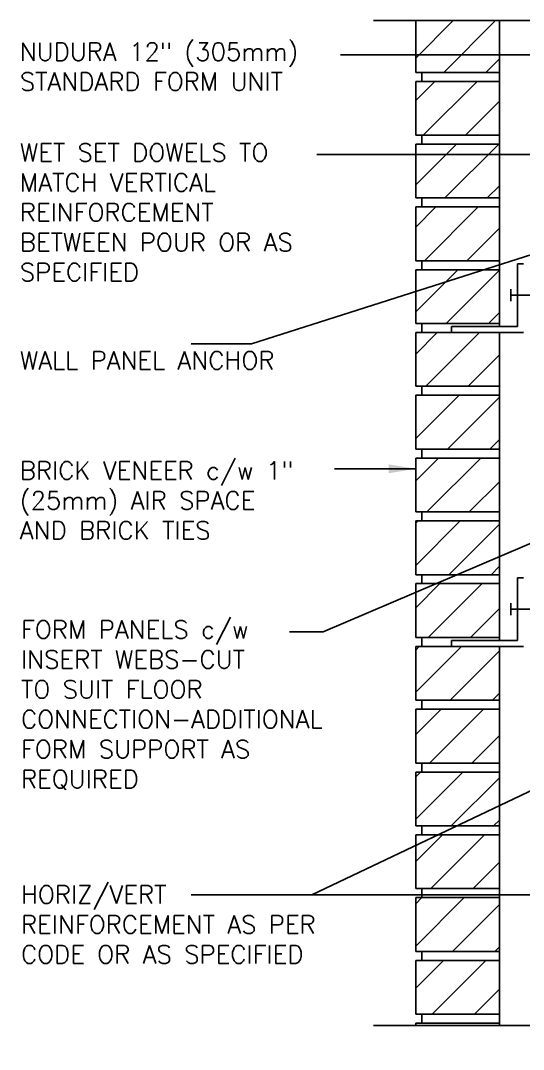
# Model space of a CAD drawing. Header units: inches. Extents: x 243.1 to 298, y 212 to 280.9.
# Drawn here: x 243.13 to 264.14, y 236.89 to 279.9 of the extents above; entities that cross this region are included whole.
import ezdxf

# ---------------------------------------------------------------- set-up
doc = ezdxf.new("R2010")
doc.units = ezdxf.units.IN
doc.header["$LTSCALE"] = 0.5
doc.header["$MEASUREMENT"] = 0
for name, color, linetype in [('HATCH', 12, 'Continuous'), ('line25', 2, 'Continuous'), ('LINE9', 9, 'Continuous'), ('TEXT', 4, 'Continuous')]:
    doc.layers.add(name, color=color, linetype=linetype)
doc.styles.add('DIM', font='romans.shx', dxfattribs={"width": 0.7})
doc.styles.add('ROMANS', font='romans.shx', dxfattribs={"height": 0.75})
doc.dimstyles.new('ext_12', dxfattribs={"dimscale": 12, "dimtxt": 0.09375, "dimasz": 0.09375, "dimexe": 0.09375, "dimexo": 0.0625, "dimgap": 0.0625, "dimtad": 1, "dimdec": 1, "dimzin": 3, "dimdsep": 46, "dimlunit": 4, "dimtxsty": 'DIM', "dimcen": 0.09, "dimdle": 0.09375, "dimclrt": 4, "dimadec": 0, "dimazin": 0, "dimtfac": 1, "dimtdec": 1, "dimtmove": 2, "dimatfit": 3, "dimfxl": 1, "dimfrac": 2, "dimtolj": 1, "dimtzin": 0, "dimarcsym": 0})

msp = doc.modelspace()

# ---------------------------------------------------------------- hatches: boundary and pattern name
at = {"layer": 'HATCH'}
h = msp.add_hatch(dxfattribs=at)
h.set_pattern_fill('ANSI31', color=256, scale=10, style=0)
h.set_pattern_definition([(45, (168.5862, 109.5032), (-0.8838835, 0.8838835), [])])
h.paths.add_polyline_path([(259.639, 277.739), (263.139, 277.739), (263.139, 279.904), (259.639, 279.904)])
h.paths.add_polyline_path([(263.139, 275.114), (263.139, 277.364), (259.639, 277.364), (259.639, 275.114)])
h.paths.add_polyline_path([(263.139, 274.739), (259.639, 274.739), (259.639, 272.489), (263.139, 272.489)])
h.paths.add_polyline_path([(263.139, 272.114), (259.639, 272.114), (259.639, 269.864), (263.139, 269.864)])
h.paths.add_polyline_path([(263.139, 269.489), (259.639, 269.489), (259.639, 267.239), (263.139, 267.239)])
h.paths.add_polyline_path([(263.139, 266.864), (261.139, 266.864), (259.639, 266.864), (259.639, 264.614), (263.139, 264.614)])
h.paths.add_polyline_path([(263.139, 261.989), (263.139, 264.239), (259.639, 264.239), (259.639, 261.989)])
h.paths.add_polyline_path([(259.639, 261.614), (259.639, 259.364), (263.139, 259.364), (263.139, 261.614)])
h.paths.add_polyline_path([(263.139, 256.739), (263.139, 258.989), (259.639, 258.989), (259.639, 256.739)])
h.paths.add_polyline_path([(263.139, 254.114), (263.139, 256.364), (259.639, 256.364), (259.639, 254.114)])
h.paths.add_polyline_path([(261.139, 253.739), (259.639, 253.739), (259.639, 251.489), (263.139, 251.489), (263.139, 253.739)])
h.paths.add_polyline_path([(263.139, 248.864), (263.139, 251.114), (259.639, 251.114), (259.639, 248.864)])
h.paths.add_polyline_path([(259.639, 248.489), (259.639, 246.239), (263.139, 246.239), (263.139, 248.489)])
h.paths.add_polyline_path([(259.639, 245.864), (259.639, 243.614), (263.139, 243.614), (263.139, 245.864)])
h.paths.add_polyline_path([(259.639, 243.239), (259.639, 240.989), (263.139, 240.989), (263.139, 243.239)])
h.paths.add_polyline_path([(259.639, 240.614), (259.639, 238.364), (263.139, 238.364), (263.139, 240.614)])

# ---------------------------------------------------------------- linework, layer by layer
at = {"layer": 'line25'}
for p, q in [((259.639, 277.739), (259.639, 279.904)), ((263.139, 267.114), (263.139, 279.904)), ((259.639, 277.739), (263.139, 277.739)), ((259.889, 277.364), (259.889, 277.739)), ((259.639, 277.364), (263.139, 277.364)), ((259.639, 275.114), (259.639, 277.364)), ((259.639, 275.114), (263.139, 275.114)), ((259.889, 274.739), (259.889, 275.114)), ((259.639, 274.739), (263.139, 274.739)), ((259.639, 272.489), (259.639, 274.739)), ((263.139, 267.114), (263.139, 273.989)), ((259.639, 272.489), (263.139, 272.489)), ((259.889, 272.114), (259.889, 272.489)), ((259.639, 269.864), (259.639, 272.114)), ((259.639, 272.114), (263.139, 272.114)), ((259.639, 269.864), (263.139, 269.864)), ((259.889, 269.489), (259.889, 269.864)), ((259.639, 269.489), (263.139, 269.489)), ((259.639, 267.239), (259.639, 269.489)), ((259.639, 267.239), (263.139, 267.239)), ((259.889, 266.864), (259.889, 267.239)), ((259.639, 264.614), (259.639, 266.864)), ((259.639, 266.864), (263.139, 266.864)), ((263.139, 253.989), (263.139, 266.864)), ((259.639, 264.614), (263.139, 264.614)), ((259.889, 264.239), (259.889, 264.614)), ((259.639, 261.989), (259.639, 264.239)), ((259.639, 264.239), (263.139, 264.239)), ((259.639, 261.989), (263.139, 261.989)), ((259.889, 261.614), (259.889, 261.989)), ((259.639, 259.364), (259.639, 261.614)), ((259.639, 261.614), (263.139, 261.614)), ((259.639, 259.364), (263.139, 259.364)), ((259.889, 258.989), (259.889, 259.364)), ((259.639, 258.989), (263.139, 258.989)), ((259.639, 256.739), (259.639, 258.989)), ((259.639, 256.739), (263.139, 256.739)), ((259.639, 256.364), (263.139, 256.364)), ((259.639, 254.114), (259.639, 256.364)), ((259.889, 256.364), (259.889, 256.739)), ((259.639, 254.114), (263.139, 254.114)), ((259.889, 253.739), (259.889, 254.114)), ((259.639, 253.739), (263.139, 253.739)), ((259.639, 251.489), (259.639, 253.739)), ((263.139, 248.489), (263.139, 253.739)), ((259.639, 251.489), (263.139, 251.489)), ((259.889, 251.114), (259.889, 251.489)), ((259.639, 248.864), (259.639, 251.114)), ((259.639, 251.114), (263.139, 251.114)), ((259.639, 248.864), (263.139, 248.864)), ((259.889, 248.489), (259.889, 248.864)), ((259.639, 248.489), (263.139, 248.489)), ((259.639, 246.239), (259.639, 248.489)), ((263.139, 237.904), (263.139, 248.489)), ((259.639, 246.239), (263.139, 246.239)), ((259.889, 245.864), (259.889, 246.239)), ((259.639, 245.864), (263.139, 245.864)), ((259.639, 243.614), (259.639, 245.864)), ((259.639, 243.614), (263.139, 243.614)), ((259.889, 243.239), (259.889, 243.614)), ((259.639, 243.239), (263.139, 243.239)), ((259.639, 240.989), (259.639, 243.239)), ((259.639, 240.989), (263.139, 240.989)), ((259.889, 240.614), (259.889, 240.989)), ((259.639, 240.614), (263.139, 240.614)), ((259.639, 238.364), (259.639, 240.614)), ((259.639, 238.364), (263.139, 238.364)), ((259.889, 237.989), (259.889, 238.364)), ((259.639, 237.904), (259.639, 237.989)), ((259.639, 237.989), (263.139, 237.989))]:
    msp.add_line(p, q, dxfattribs=at)
at = {"layer": 'LINE9'}
for p, q in [((257.879, 279.904), (269.754, 279.904)), ((263.889, 269.739), (263.889, 267.114)), ((263.889, 269.739), (264.139, 269.739)), ((263.617, 268.427), (263.617, 268.677)), ((263.617, 268.427), (265.617, 268.427)), ((263.617, 268.427), (263.617, 268.177)), ((263.889, 267.114), (261.139, 267.114)), ((261.139, 267.114), (261.139, 266.864)), ((261.139, 266.864), (264.139, 266.864)), ((263.889, 256.614), (263.889, 253.989)), ((263.889, 256.614), (264.139, 256.614)), ((263.617, 255.302), (263.617, 255.552)), ((263.617, 255.302), (263.617, 255.052)), ((263.617, 255.302), (265.617, 255.302)), ((263.889, 253.989), (261.139, 253.989)), ((261.139, 253.989), (261.139, 253.739)), ((261.139, 253.739), (264.139, 253.739))]:
    msp.add_line(p, q, dxfattribs=at)
msp.add_lwpolyline([(283.629, 237.892), (271.754, 237.892), (270.754, 236.892), (270.754, 238.892), (269.754, 237.892), (257.879, 237.892)], dxfattribs=at)

# ---------------------------------------------------------------- texts
at = {"layer": 'TEXT', "char_height": 0.75, "attachment_point": 4, "style": 'ROMANS'}
for s, insert, width in [('NUDURA 12" (305mm) STANDARD FORM UNIT', (243.101, 277.977), 13.80919), ('WET SET DOWELS TO MATCH VERTICAL REINFORCEMENT BETWEEN POUR OR AS SPECIFIED', (243.101, 271.887), 12.95276), ('WALL PANEL ANCHOR', (243.101, 265.697), 12.01477), ('BRICK VENEER c/w 1" (25mm) AIR SPACE AND BRICK TIES', (243.101, 259.843), 12.95276), ('FORM PANELS c/w INSERT WEBS-CUT TO SUIT FLOOR CONNECTION-ADDITIONAL FORM SUPPORT AS REQUIRED', (243.153, 251.285), 11.35866), ('HORIZ/VERT REINFORCEMENT AS PER CODE OR AS SPECIFIED', (243.153, 242.116), 13.96107)]:
    msp.add_mtext(s, dxfattribs=dict(at, insert=insert, width=width))

# ---------------------------------------------------------------- leaders
at = {"layer": 'TEXT'}
for points in [[(265.607, 278.47), (256.501, 278.47)], [(269.513, 274.299), (255.504, 274.299)], [(268.513, 271.402), (252.781, 266.393), (250.265, 266.393)], [(265.494, 258.501), (255.768, 254.344), (254.372, 254.344)], [(271.702, 251.154), (255.298, 243.356), (250.265, 243.356)], [(272.765, 243.356), (255.298, 243.356), (250.265, 243.356)]]:
    msp.add_leader(points, dimstyle='ext_12', dxfattribs=at)
msp.add_leader([(259.639, 261.165), (256.25, 261.165)], dimstyle='ext_12', override={"dimgap": 0.0625, "dimtad": 0}, dxfattribs=at)

doc.saveas('drawing.dxf')
